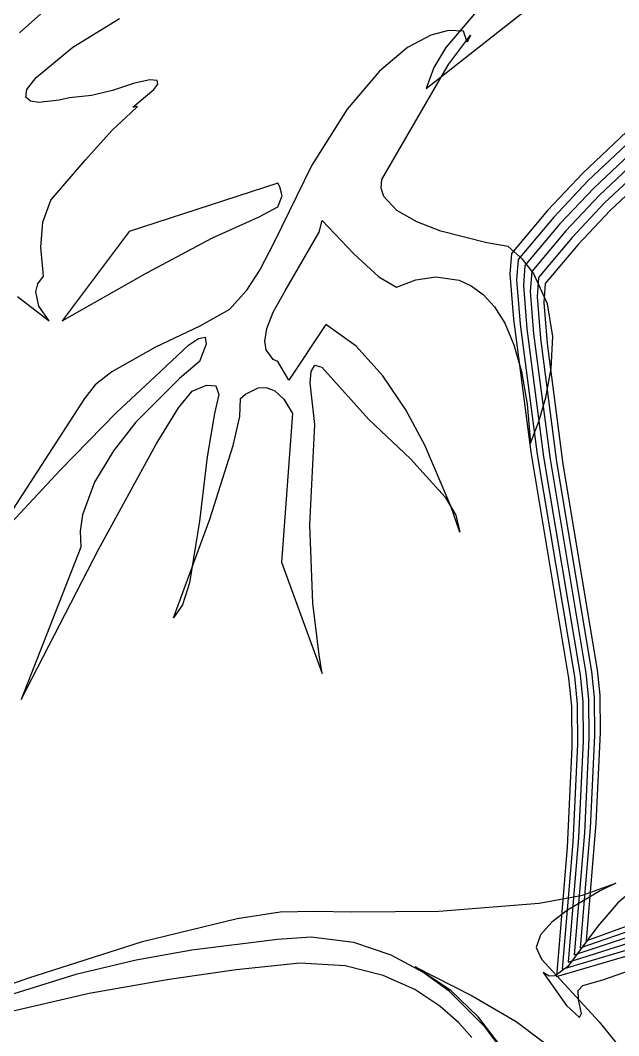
# Model space of a CAD drawing. Extents: x 0 to 231, y 0 to 238.
# Drawn here: x 64.7 to 94.8, y 147.2 to 198.3 of the extents above; entities that cross this region are included whole.
import ezdxf

# ---------------------------------------------------------------- set-up
doc = ezdxf.new("R2010")
doc.units = 0

msp = doc.modelspace()

# ---------------------------------------------------------------- linework, layer by layer
at = {"layer": 'Layer 1'}
for p, q in [((66.679239, 199.468406), (64.662413, 197.655964)), ((67.341295, 196.940622), (69.696083, 198.380065)), ((85.124108, 194.852992), (89.982593, 198.68372)), ((87.646783, 198.730436), (86.105149, 196.923103)), ((85.352279, 197.541472), (84.183127, 196.921118)), ((86.236961, 197.771645), (85.352279, 197.541472)), ((86.992756, 197.749396), (86.236961, 197.771645)), ((86.245297, 196.067613), (87.343128, 197.539173)), ((87.179621, 197.188802), (86.992756, 197.749396)), ((87.343128, 197.539173), (87.179621, 197.188802)), ((65.503304, 195.413586), (67.341295, 196.940622)), ((84.183127, 196.921118), (82.769548, 195.738592)), ((86.105149, 196.923103), (85.505137, 195.91542)), ((82.769548, 195.738592), (81.151582, 193.821907)), ((82.881731, 190.274804), (86.245297, 196.067613)), ((85.505137, 195.91542), (85.124108, 194.852992)), ((65.039062, 194.806093), (65.503304, 195.413586)), ((71.229141, 195.295701), (70.455222, 195.133289)), ((71.58371, 195.258839), (71.229141, 195.295701)), ((71.616375, 195.077448), (71.58371, 195.258839)), ((64.977747, 194.425246), (65.039062, 194.806093)), ((69.345712, 194.759559), (68.287298, 194.50262)), ((70.455222, 195.133289), (69.345712, 194.759559)), ((70.361789, 193.918668), (71.424583, 194.806275)), ((71.424583, 194.806275), (71.616375, 195.077448)), ((65.214248, 194.226155), (64.977747, 194.425246)), ((65.643453, 194.163928), (65.214248, 194.226155)), ((66.65953, 194.270499), (65.643453, 194.163928)), ((67.185088, 194.38583), (66.65953, 194.270499)), ((68.287298, 194.50262), (67.185088, 194.38583)), ((70.268357, 193.63837), (70.59537, 193.953705)), ((70.59537, 193.953705), (70.361789, 193.918668)), ((81.151582, 193.821907), (79.369269, 190.999073)), ((69.325274, 192.755142), (70.268357, 193.63837)), ((67.979263, 191.267523), (69.325274, 192.755142)), ((95.184442, 192.671345), (92.991226, 190.602985)), ((95.419425, 192.25744), (93.266085, 190.226686)), ((95.654407, 191.843534), (93.540944, 189.850387)), ((66.250764, 189.247048), (67.979263, 191.267523)), ((95.88939, 191.429628), (93.815803, 189.474088)), ((79.369269, 190.999073), (77.462652, 187.098102)), ((96.124372, 191.015723), (94.090663, 189.097789)), ((82.860699, 189.836703), (82.881731, 190.274804)), ((92.991226, 190.602985), (91.224368, 188.72733)), ((93.266085, 190.226686), (91.531352, 188.385134)), ((96.359354, 190.601817), (94.365522, 188.72149)), ((77.649516, 190.087939), (70.174924, 187.658697)), ((77.766307, 189.903994), (77.649516, 190.087939)), ((77.649516, 190.087939), (77.649516, 190.087939)), ((77.883097, 189.45727), (77.766307, 189.903994)), ((82.993777, 189.432817), (82.860699, 189.836703)), ((93.540944, 189.850387), (91.838336, 188.042938)), ((65.837617, 188.136078), (66.250764, 189.247048)), ((77.649516, 188.905435), (77.883097, 189.45727)), ((83.637949, 188.72441), (82.993777, 189.432817)), ((93.815803, 189.474088), (92.14532, 187.700741)), ((94.090663, 189.097789), (92.452304, 187.358545)), ((76.715192, 188.406156), (77.649516, 188.905435)), ((84.645632, 188.143012), (83.637949, 188.72441)), ((91.224368, 188.72733), (89.403312, 186.556194)), ((94.365522, 188.72149), (92.759287, 187.016349)), ((65.748564, 186.8762), (65.837617, 188.136078)), ((74.379382, 187.352122), (76.715192, 188.406156)), ((79.728387, 187.635339), (79.891894, 188.219291)), ((79.891894, 188.219291), (81.480245, 186.537508)), ((85.84821, 187.682055), (84.645632, 188.143012)), ((91.531352, 188.385134), (89.743406, 186.253474)), ((70.174924, 187.658697), (66.811358, 183.173942)), ((78.023246, 184.66886), (79.728387, 187.635339)), ((88.163581, 187.095183), (85.84821, 187.682055)), ((91.838336, 188.042938), (90.0835, 185.950753)), ((92.14532, 187.700741), (90.423594, 185.648032)), ((71.062532, 185.579826), (74.379382, 187.352122)), ((77.462652, 187.098102), (76.761909, 185.766691)), ((89.235134, 186.911238), (88.163581, 187.095183)), ((92.452304, 187.358545), (90.763688, 185.345311)), ((65.877034, 185.416319), (65.748564, 186.8762)), ((81.480245, 186.537508), (82.729903, 185.381282)), ((89.955996, 186.276509), (89.235134, 186.911238)), ((89.403312, 186.556194), (89.324625, 185.511155)), ((92.759287, 187.016349), (91.103782, 185.04259)), ((89.743406, 186.253474), (89.666149, 185.227434)), ((89.743406, 186.253474), (89.743406, 186.253474)), ((90.517275, 185.573621), (89.955996, 186.276509)), ((66.811358, 183.173942), (71.062532, 185.579826)), ((76.761909, 185.766691), (76.043647, 184.654261)), ((89.324625, 185.511155), (89.506088, 183.244819)), ((90.0835, 185.950753), (90.007674, 184.943714)), ((90.0835, 185.950753), (90.0835, 185.950753)), ((90.423594, 185.648032), (90.349199, 184.659993)), ((90.423594, 185.648032), (90.423594, 185.648032)), ((91.223492, 184.023592), (90.517275, 185.573621)), ((65.487246, 184.632363), (65.594, 185.024889)), ((65.594, 185.024889), (65.877034, 185.416319)), ((82.729903, 185.381282), (83.62919, 184.855725)), ((83.62919, 184.855725), (84.601471, 185.232374)), ((84.601471, 185.232374), (85.609884, 185.377997)), ((85.609884, 185.377997), (86.782533, 185.206096)), ((86.782533, 185.206096), (87.387335, 184.933327)), ((89.666149, 185.227434), (89.844313, 183.002303)), ((90.763688, 185.345311), (90.690723, 184.376272)), ((90.763688, 185.345311), (90.763688, 185.345311)), ((91.103782, 185.04259), (91.032248, 184.092572)), ((65.631774, 183.909722), (65.487246, 184.632363)), ((76.043647, 184.654261), (75.220274, 183.734536)), ((77.41703, 183.604242), (78.023246, 184.66886)), ((87.387335, 184.933327), (87.981461, 184.499879)), ((87.981461, 184.499879), (88.547667, 183.878654)), ((90.007674, 184.943714), (90.182539, 182.759788)), ((90.349199, 184.659993), (90.520764, 182.517272)), ((64.56898, 184.388563), (66.157331, 183.173942)), ((90.690723, 184.376272), (90.858989, 182.274757)), ((91.032248, 184.092572), (91.197214, 182.032314)), ((91.478607, 182.381591), (91.223492, 184.023592)), ((66.157331, 183.173942), (65.631774, 183.909722)), ((75.220274, 183.734536), (73.739954, 182.902404)), ((77.097681, 182.773934), (77.41703, 183.604242)), ((88.547667, 183.878654), (89.068708, 183.042552)), ((80.078759, 182.987077), (78.210111, 180.184105)), ((81.60178, 181.893626), (80.078759, 182.987077)), ((89.068708, 183.042552), (89.527338, 181.964476)), ((89.506088, 183.244819), (90.379681, 176.56103)), ((89.844313, 183.002303), (90.702023, 176.440035)), ((73.739954, 182.902404), (71.506336, 181.84253)), ((77.001694, 182.14947), (77.097681, 182.773934)), ((90.182539, 182.759788), (91.024364, 176.31904)), ((90.520764, 182.517272), (91.346706, 176.198045)), ((71.482978, 180.37097), (73.164761, 181.935962)), ((73.164761, 181.935962), (73.6728, 182.277939)), ((73.6728, 182.277939), (74.005653, 182.341809)), ((74.058209, 181.998372), (73.725356, 181.118429)), ((74.005653, 182.341809), (74.058209, 181.998372)), ((77.065564, 181.702381), (77.001694, 182.14947)), ((89.527338, 181.964476), (89.906314, 180.617325)), ((90.858989, 182.274757), (91.669048, 176.07705)), ((91.197214, 182.032314), (91.99139, 175.956289)), ((91.407437, 180.768057), (91.478607, 182.381591)), ((71.506336, 181.84253), (69.307755, 180.60747)), ((77.418855, 181.22646), (77.065564, 181.702381)), ((82.943046, 180.406007), (81.60178, 181.893626)), ((73.725356, 181.118429), (72.712198, 180.262938)), ((77.649516, 181.118429), (77.418855, 181.22646)), ((78.210111, 180.184105), (77.649516, 181.118429)), ((79.335679, 180.624259), (79.518164, 180.937404)), ((79.518164, 180.937404), (79.875835, 180.838862)), ((69.307755, 180.60747), (68.467958, 179.94067)), ((79.284583, 180.043956), (79.335679, 180.624259)), ((79.875835, 180.838862), (80.452488, 180.184105)), ((84.095987, 178.690646), (82.943046, 180.406007)), ((89.906314, 180.617325), (90.188391, 178.974)), ((91.134804, 179.303431), (91.407437, 180.768057)), ((68.467958, 179.94067), (67.932547, 179.249781)), ((69.538416, 178.554877), (71.482978, 180.37097)), ((72.712198, 180.262938), (70.525296, 178.058518)), ((73.351626, 179.62351), (74.078647, 179.921326)), ((74.078647, 179.921326), (74.542889, 179.903808)), ((74.542889, 179.903808), (74.691797, 179.465843)), ((79.518164, 177.941727), (79.284583, 180.043956)), ((80.452488, 180.184105), (82.233544, 178.198666)), ((72.660372, 178.796123), (73.351626, 179.62351)), ((74.691797, 179.465843), (74.472815, 178.502322)), ((75.780868, 179.249781), (76.031968, 179.474603)), ((76.031968, 179.474603), (76.668476, 179.787017)), ((76.668476, 179.787017), (77.076513, 179.806361)), ((77.076513, 179.806361), (77.515207, 179.643949)), ((77.515207, 179.643949), (77.962661, 179.231897)), ((67.932547, 179.249781), (63.074062, 171.775189)), ((75.743641, 178.346844), (75.780868, 179.249781)), ((77.962661, 179.231897), (78.396976, 178.502322)), ((90.188391, 178.974), (90.356323, 177.007403)), ((90.785528, 178.108154), (91.134804, 179.303431)), ((66.717926, 175.652633), (69.538416, 178.554877)), ((71.535534, 176.963607), (72.660372, 178.796123)), ((74.472815, 178.502322), (74.099085, 176.318339)), ((78.396976, 178.502322), (77.836381, 171.02773)), ((85.054034, 176.913971), (84.095987, 178.690646)), ((70.525296, 178.058518), (69.391333, 176.62017)), ((75.412978, 176.896452), (75.743641, 178.346844)), ((79.261225, 172.910976), (79.518164, 177.941727)), ((82.233544, 178.198666), (84.329933, 176.213228)), ((90.356323, 177.007403), (90.785528, 178.108154)), ((68.63329, 171.658398), (71.535534, 176.963607)), ((74.239234, 173.176675), (75.412978, 176.896452)), ((86.359168, 173.842381), (85.054034, 176.913971)), ((69.391333, 176.62017), (68.443505, 175.048243)), ((74.099085, 176.318339), (73.725356, 173.083242)), ((90.379681, 176.56103), (92.28103, 165.178394)), ((90.702023, 176.440035), (92.568802, 165.264352)), ((91.024364, 176.31904), (92.856574, 165.35031)), ((84.329933, 176.213228), (86.075951, 174.297864)), ((91.346706, 176.198045), (93.144346, 165.436268)), ((91.669048, 176.07705), (93.432117, 165.522225)), ((91.99139, 175.956289), (93.719889, 165.60865)), ((63.074062, 171.775189), (66.717926, 175.652633)), ((68.443505, 175.048243), (67.841669, 173.410621)), ((86.075951, 174.297864), (86.609538, 173.388358)), ((86.805892, 172.522648), (86.359168, 173.842381)), ((67.841669, 173.410621), (67.720453, 172.588388)), ((86.609538, 173.388358), (86.805892, 172.522648)), ((72.417302, 168.224758), (74.239234, 173.176675)), ((73.725356, 173.083242), (73.211477, 169.988294)), ((79.424732, 168.948859), (79.261225, 172.910976)), ((67.720453, 172.588388), (67.745682, 171.775189)), ((67.745682, 171.775189), (64.755845, 164.113732)), ((64.755845, 164.113732), (68.63329, 171.658398)), ((77.836381, 171.02773), (79.891894, 165.421786)), ((73.211477, 169.988294), (72.858186, 168.865645)), ((72.858186, 168.865645), (72.417302, 168.224758)), ((79.728387, 166.35319), (79.424732, 168.948859)), ((79.891894, 165.421786), (79.728387, 166.35319)), ((93.719889, 165.60865), (93.856753, 164.32505)), ((92.28103, 165.178394), (92.43158, 163.766434)), ((92.568802, 165.264352), (92.716615, 163.878063)), ((92.856574, 165.35031), (93.00165, 163.989693)), ((93.144346, 165.436268), (93.286684, 164.101323)), ((93.432117, 165.522225), (93.571719, 164.212953)), ((93.286684, 164.101323), (93.29921, 162.153754)), ((93.571719, 164.212953), (93.584003, 162.302837)), ((93.856753, 164.32505), (93.868797, 162.452387)), ((92.43158, 163.766434), (92.444829, 161.706505)), ((92.716615, 163.878063), (92.729623, 161.855588)), ((93.00165, 163.989693), (93.014416, 162.004671)), ((93.014416, 162.004671), (92.782295, 157.154887)), ((93.29921, 162.153754), (93.071468, 157.395475)), ((93.584003, 162.302837), (93.360642, 157.636064)), ((93.868797, 162.452387), (93.649815, 157.877119)), ((92.444829, 161.706505), (92.203949, 156.67371)), ((92.729623, 161.855588), (92.493122, 156.914298)), ((93.360642, 157.636064), (92.860311, 151.608272)), ((93.649815, 157.877119), (93.159295, 151.96752)), ((92.493122, 156.914298), (91.96336, 150.531931)), ((92.782295, 157.154887), (92.262344, 150.890712)), ((93.071468, 157.395475), (92.561327, 151.249492)), ((92.203949, 156.67371), (91.664376, 150.173151)), ((92.984474, 154.267198), (94.654213, 154.863924)), ((94.654213, 154.863924), (93.860038, 154.475596)), ((95.978012, 154.900721), (94.752426, 153.876066)), ((93.860038, 154.475596), (92.224971, 153.509155)), ((85.754777, 153.462438), (90.791367, 153.856606)), ((90.791367, 153.856606), (92.984474, 154.267198)), ((94.752426, 153.876066), (93.755452, 152.697636)), ((75.614442, 153.094548), (77.773241, 153.425211)), ((77.773241, 153.425211), (79.518164, 153.462438)), ((79.518164, 153.462438), (81.383893, 153.418642)), ((81.383893, 153.418642), (85.754777, 153.462438)), ((92.224971, 153.509155), (91.442474, 152.902209)), ((70.852309, 151.920804), (75.614442, 153.094548)), ((91.442474, 152.902209), (90.870201, 152.262416)), ((92.860311, 151.608272), (96.695313, 152.94056)), ((93.159295, 151.96752), (96.67478, 153.254223)), ((93.755452, 152.697636), (92.236526, 150.663342)), ((92.561327, 151.249492), (96.608545, 152.600539)), ((65.129575, 150.098872), (70.852309, 151.920804)), ((77.643677, 152.037594), (73.328268, 151.500358)), ((79.3313, 152.154385), (77.643677, 152.037594)), ((81.476413, 151.871898), (79.3313, 152.154385)), ((83.353272, 151.243419), (81.476413, 151.871898)), ((90.870201, 152.262416), (90.648299, 151.627003)), ((91.96336, 150.531931), (96.448422, 151.866847)), ((92.262344, 150.890712), (96.575428, 152.260518)), ((73.328268, 151.500358), (70.535515, 150.98648)), ((90.648299, 151.627003), (90.916917, 151.033196)), ((91.664376, 150.173151), (96.361654, 151.540238)), ((94.000186, 150.00544), (97.714124, 151.290135)), ((70.535515, 150.98648), (67.506261, 150.262379)), ((78.770705, 150.846331), (75.570646, 150.49596)), ((81.041915, 150.707278), (78.770705, 150.846331)), ((84.956405, 150.387199), (83.353272, 151.243419)), ((90.916917, 151.033196), (93.813322, 147.879852)), ((67.506261, 150.262379), (64.380656, 149.293018)), ((75.570646, 150.49596), (72.188101, 150.018579)), ((82.960564, 150.224422), (81.041915, 150.707278)), ((84.563514, 150.659466), (87.424881, 149.187906)), ((86.353328, 149.465284), (84.563514, 150.659466)), ((84.563514, 150.659466), (84.563514, 150.659466)), ((86.280334, 149.421487), (84.956405, 150.387199)), ((91.305455, 150.19151), (90.999605, 150.365622)), ((90.999605, 150.365622), (92.171714, 148.702525)), ((92.236526, 150.663342), (91.609166, 150.199424)), ((63.252897, 149.44229), (65.129575, 150.098872)), ((72.188101, 150.018579), (68.166128, 149.304697)), ((84.541981, 149.509445), (82.960564, 150.224422)), ((91.609166, 150.199424), (91.305455, 150.19151)), ((92.990883, 149.714398), (94.000186, 150.00544)), ((68.166128, 149.304697), (63.916413, 148.328036)), ((85.801493, 148.674028), (84.541981, 149.509445)), ((88.068689, 147.634592), (86.280334, 149.421487)), ((87.740216, 148.113434), (86.353328, 149.465284)), ((92.757769, 149.466349), (92.990883, 149.714398)), ((92.783229, 149.001508), (92.757769, 149.466349)), ((87.424881, 149.187906), (89.64828, 147.900291)), ((92.921192, 148.309014), (92.783229, 149.001508)), ((92.783229, 149.001508), (92.783229, 149.001508)), ((86.754431, 147.829852), (85.801493, 148.674028)), ((92.171714, 148.702525), (92.819872, 148.110981)), ((92.819872, 148.110981), (92.921192, 148.309014)), ((87.416122, 147.088597), (86.754431, 147.829852)), ((88.954837, 146.548441), (87.740216, 148.113434)), ((89.64828, 147.900291), (91.197214, 146.735306)), ((93.813322, 147.879852), (95.068819, 146.329459)), ((88.67454, 146.828738), (88.068689, 147.634592))]:
    msp.add_line(p, q, dxfattribs=at)

doc.saveas('drawing.dxf')
